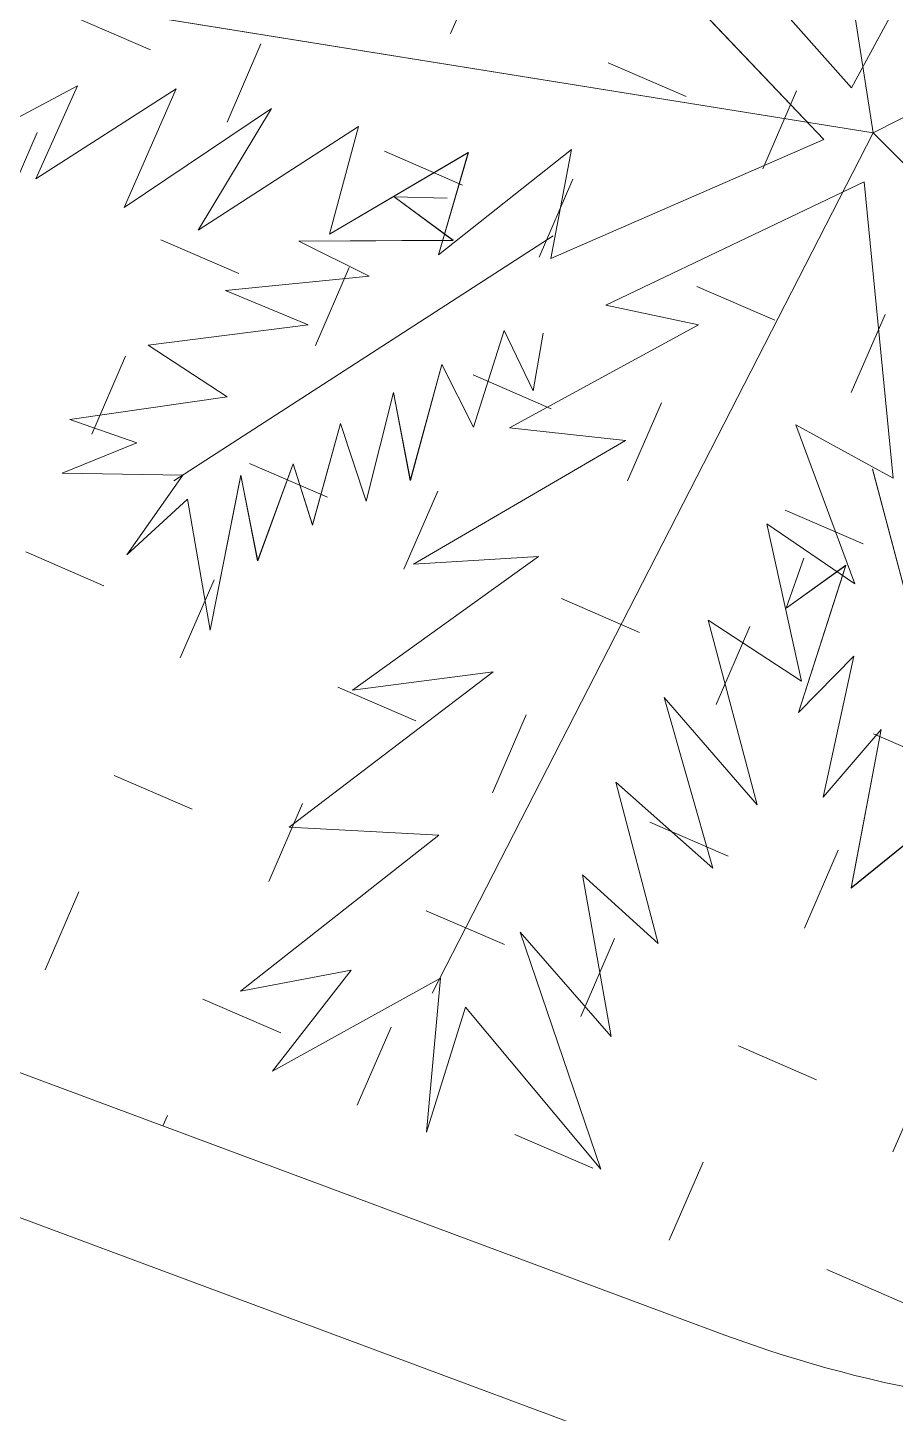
# Model space of a CAD drawing. Extents: x -2063571 to 559285, y 565862 to 1758715.
# Drawn here: x -2062798.0339 to -2062798.0017, y 566286.0313 to 566286.0826 of the extents above; entities that cross this region are included whole.
import ezdxf

# ---------------------------------------------------------------- set-up
doc = ezdxf.new("R2010")
doc.units = 0
doc.header["$MEASUREMENT"] = 0
for name, color, linetype, lineweight in [('CAY', 64, 'CONTINUOUS', 0), ('CHIA LO', 40, 'CONTINUOUS', 0), ('kichthuoc', 6, 'CONTINUOUS', 0), ('Lift', 1, 'CONTINUOUS', 0), ('Q-DUONG', 22, 'CONTINUOUS', 0)]:
    doc.layers.add(name, color=color, linetype=linetype, lineweight=lineweight)
pattern_1 = [(336.581345463, (-5630456.878, 1390305.53873), (0.328767986843, 0.130044649361), [0.125, -0.375]), (66.581345463, (-5630456.84548, 1390305.45654), (-0.130044649361, 0.328767986843), [0.125, -0.375])]

# ---------------------------------------------------------------- blocks, each defined once
blk = doc.blocks.new('cay CAU VUA')
at = {"layer": 'CAY'}
for p, q in [((-755.8692, 239.7561), (-755.3263, 242.8669)), ((-754.9706, 240.3877), (-754.0241, 241.519)), ((-755.8692, 239.7561), (-758.66, 241.2337)), ((-755.8692, 239.7561), (-752.7429, 240.2011)), ((-755.8692, 239.7561), (-758.1368, 237.5585)), ((-755.8692, 239.7561), (-754.4799, 236.9203)), ((-754.9908, 239.0967), (-753.6224, 238.5461))]:
    blk.add_line(p, q, dxfattribs=at)
for points in [[(-754.6037, 240.3725), (-754.4369, 240.4198), (-754.6633, 240.498), (-754.1821, 240.6497), (-754.4362, 240.6914), (-754.0017, 240.875), (-754.2923, 240.9021), (-753.8127, 241.1209), (-754.1093, 241.2048)], [(-754.0166, 237.3034), (-754.4953, 237.545), (-754.1682, 237.6083), (-754.6732, 237.8134), (-754.258, 237.8986), (-754.8003, 238.105), (-754.3369, 238.1386), (-754.9158, 238.3713), (-754.5741, 238.4966), (-755.0536, 238.7132), (-754.7248, 238.8264), (-755.2565, 238.9825), (-754.9264, 239.1331), (-755.758, 239.637), (-755.9404, 238.7196)], [(-756.1703, 238.667), (-755.9481, 239.6135), (-756.8769, 239.5035)], [(-754.8919, 238.743), (-754.7953, 238.599), (-754.7909, 238.8385), (-754.4979, 238.4277), (-754.5368, 238.6822), (-754.2279, 238.3258), (-754.292, 238.6105), (-753.9357, 238.222), (-753.9475, 238.53), (-753.5902, 238.1526), (-753.6541, 238.3759), (-753.4324, 238.2336), (-753.6546, 238.56), (-753.3365, 238.56), (-753.5994, 238.6166), (-753.293, 238.9245), (-753.7637, 238.7148), (-753.5669, 238.9207), (-753.8928, 238.8321), (-753.7664, 238.9996), (-754.0893, 238.8829), (-753.9307, 239.0978), (-754.2717, 238.9659), (-754.0688, 239.1769), (-754.438, 239.0419), (-754.3307, 239.2446), (-754.6466, 239.144), (-754.5403, 239.3356), (-754.7128, 239.2528)]]:
    blk.add_lwpolyline(points, dxfattribs=at)
blk.add_lwpolyline([(-755.7215, 239.825), (-754.9054, 239.368), (-755.0277, 239.6518), (-754.3969, 239.3423), (-754.581, 239.6751), (-753.8522, 239.343), (-754.1077, 239.662), (-753.4002, 239.4175), (-753.7143, 239.7579), (-752.9161, 239.5068), (-753.1769, 239.9207), (-752.3862, 239.6857), (-752.6513, 239.9419), (-752.2335, 239.9225), (-752.7982, 240.1947), (-752.361, 240.4473), (-752.7672, 240.3162), (-752.5908, 240.9827), (-753.0711, 240.3207), (-752.9641, 240.76), (-753.3417, 240.3794), (-753.3009, 240.7101), (-753.652, 240.2932), (-753.6047, 240.7144), (-753.9687, 240.2624), (-753.8574, 240.7135), (-754.2576, 240.2348), (-754.2711, 240.5985), (-754.6253, 240.2094), (-754.6314, 240.5571), (-754.9442, 240.0998), (-754.9854, 240.4602)], close=True, dxfattribs=at)
blk = doc.blocks.new('MB')
at = {"layer": 'Lift'}
h = blk.add_hatch(dxfattribs=at)
h.set_pattern_fill('CROSS', color=8, angle=336.5813, style=0)
h.set_pattern_definition([(336.581345463, (-5630456.878, 1390305.53873), (0.328767986843, 0.130044649361), [0.125, -0.375]), (66.581345463, (-5630456.84548, 1390305.45654), (-0.130044649361, 0.328767986843), [0.125, -0.375])])
h.paths.add_polyline_path([(336.9824, 626.3148, 0.414214), (335.9239, 628.6298), (327.3961, 631.8058, 0.414214), (325.081, 630.7473), (323.8944, 627.561, 0.414214), (324.953, 625.2459), (333.4807, 622.0699, 0.414214), (335.7958, 623.1285)])
h.paths.add_polyline_path([(328.9633, 627.4239), (330.9821, 626.672), (331.1139, 627.0258), (329.0951, 627.7777)], flags=24)
h = blk.add_hatch(dxfattribs=at)
h.set_pattern_fill('CROSS', color=8, angle=336.5813, style=0)
h.set_pattern_definition(pattern_1)
h.paths.add_polyline_path([(336.9824, 626.3148, 0.414214), (335.9239, 628.6298), (327.3961, 631.8058, 0.414214), (325.081, 630.7473), (323.8944, 627.561, 0.414214), (324.953, 625.2459), (333.4807, 622.0699, 0.414214), (335.7958, 623.1285)])
h.paths.add_polyline_path([(328.9633, 627.4239), (330.9821, 626.672), (331.1139, 627.0258), (329.0951, 627.7777)], flags=24)
h = blk.add_hatch(dxfattribs=at)
h.set_pattern_fill('CROSS', color=8, angle=336.5813, style=0)
h.set_pattern_definition(pattern_1)
h.paths.add_polyline_path([(336.9824, 626.3148, 0.414214), (335.9239, 628.6298), (327.3961, 631.8058, 0.414214), (325.081, 630.7473), (323.8944, 627.561, 0.414214), (324.953, 625.2459), (333.4807, 622.0699, 0.414214), (335.7958, 623.1285)])
h.paths.add_polyline_path([(328.9633, 627.4239), (330.9821, 626.672), (331.1139, 627.0258), (329.0951, 627.7777)], flags=24)
h = blk.add_hatch(dxfattribs=at)
h.set_pattern_fill('CROSS', color=8, angle=336.5813, style=0)
h.set_pattern_definition(pattern_1)
h.paths.add_polyline_path([(336.9824, 626.3148, 0.414214), (335.9239, 628.6298), (327.3961, 631.8058, 0.414214), (325.081, 630.7473), (323.8944, 627.561, 0.414214), (324.953, 625.2459), (333.4807, 622.0699, 0.414214), (335.7958, 623.1285)])
h.paths.add_polyline_path([(328.9633, 627.4239), (330.9821, 626.672), (331.1139, 627.0258), (329.0951, 627.7777)], flags=24)
h = blk.add_hatch(dxfattribs=at)
h.set_pattern_fill('CROSS', color=8, angle=336.5813, style=0)
h.set_pattern_definition(pattern_1)
h.paths.add_polyline_path([(336.9824, 626.3148, 0.414214), (335.9239, 628.6298), (327.3961, 631.8058, 0.414214), (325.081, 630.7473), (323.8944, 627.561, 0.414214), (324.953, 625.2459), (333.4807, 622.0699, 0.414214), (335.7958, 623.1285)])
h.paths.add_polyline_path([(328.9633, 627.4239), (330.9821, 626.672), (331.1139, 627.0258), (329.0951, 627.7777)], flags=24)
h = blk.add_hatch(dxfattribs=at)
h.set_pattern_fill('CROSS', color=8, angle=336.5813, style=0)
h.set_pattern_definition(pattern_1)
h.paths.add_polyline_path([(336.9824, 626.3148, 0.414214), (335.9239, 628.6298), (327.3961, 631.8058, 0.414214), (325.081, 630.7473), (323.8944, 627.561, 0.414214), (324.953, 625.2459), (333.4807, 622.0699, 0.414214), (335.7958, 623.1285)])
h.paths.add_polyline_path([(328.9633, 627.4239), (330.9821, 626.672), (331.1139, 627.0258), (329.0951, 627.7777)], flags=24)
h = blk.add_hatch(dxfattribs=at)
h.set_pattern_fill('CROSS', color=8, angle=336.5813, style=0)
h.set_pattern_definition(pattern_1)
h.paths.add_polyline_path([(336.9824, 626.3148, 0.414214), (335.9239, 628.6298), (327.3961, 631.8058, 0.414214), (325.081, 630.7473), (323.8944, 627.561, 0.414214), (324.953, 625.2459), (333.4807, 622.0699, 0.414214), (335.7958, 623.1285)])
h.paths.add_polyline_path([(328.9633, 627.4239), (330.9821, 626.672), (331.1139, 627.0258), (329.0951, 627.7777)], flags=24)
at = {"layer": 'CAY', "color": 8}
for p, q in [((333.6987, 623.8373, 0), (333.4797, 625.2413, 0)), ((333.6987, 623.8373, 0), (333.4797, 625.2413, 0)), ((333.6987, 623.8373, 0), (333.4797, 625.2413, 0)), ((333.6987, 623.8373, 0), (333.4797, 625.2413, 0)), ((333.6987, 623.8373, 0), (333.4797, 625.2413, 0)), ((333.6987, 623.8373, 0), (334.9663, 624.4795, 0)), ((333.6987, 623.8373, 0), (334.9663, 624.4795, 0)), ((333.6987, 623.8373, 0), (334.9663, 624.4795, 0)), ((333.6987, 623.8373, 0), (334.9663, 624.4795, 0)), ((333.6987, 623.8373, 0), (334.9663, 624.4795, 0)), ((333.6668, 623.9033, 0), (333.8675, 624.2733, 0)), ((333.6668, 623.9033, 0), (333.8675, 624.2733, 0)), ((333.6668, 623.9033, 0), (333.8675, 624.2733, 0)), ((333.6668, 623.9033, 0), (333.8675, 624.2733, 0)), ((333.6668, 623.9033, 0), (333.8675, 624.2733, 0)), ((333.3766, 624.2307, 0), (333.6668, 623.9033, 0)), ((333.3766, 624.2307, 0), (333.6668, 623.9033, 0)), ((333.3766, 624.2307, 0), (333.6668, 623.9033, 0)), ((333.3766, 624.2307, 0), (333.6668, 623.9033, 0)), ((333.3766, 624.2307, 0), (333.6668, 623.9033, 0)), ((333.6261, 623.8273, 0), (333.3362, 624.1325, 0)), ((333.6261, 623.8273, 0), (333.3362, 624.1325, 0)), ((333.6261, 623.8273, 0), (333.3362, 624.1325, 0)), ((333.6261, 623.8273, 0), (333.3362, 624.1325, 0)), ((333.6261, 623.8273, 0), (333.3362, 624.1325, 0)), ((333.6987, 623.8373, 0), (332.2957, 624.0628, 0)), ((333.6987, 623.8373, 0), (332.2957, 624.0628, 0)), ((333.6987, 623.8373, 0), (332.2957, 624.0628, 0)), ((333.6987, 623.8373, 0), (332.2957, 624.0628, 0)), ((333.6987, 623.8373, 0), (332.2957, 624.0628, 0)), ((332.3163, 623.7931, 0), (332.5293, 623.9063, 0)), ((332.3163, 623.7931, 0), (332.5293, 623.9063, 0)), ((332.3163, 623.7931, 0), (332.5293, 623.9063, 0)), ((332.3163, 623.7931, 0), (332.5293, 623.9063, 0)), ((332.3163, 623.7931, 0), (332.5293, 623.9063, 0)), ((332.5293, 623.9063, 0), (332.4677, 623.7696, 0)), ((332.5293, 623.9063, 0), (332.4677, 623.7696, 0)), ((332.5293, 623.9063, 0), (332.4677, 623.7696, 0)), ((332.5293, 623.9063, 0), (332.4677, 623.7696, 0)), ((332.5293, 623.9063, 0), (332.4677, 623.7696, 0)), ((332.4677, 623.7696, 0), (332.6742, 623.902, 0)), ((332.4677, 623.7696, 0), (332.6742, 623.902, 0)), ((332.4677, 623.7696, 0), (332.6742, 623.902, 0)), ((332.4677, 623.7696, 0), (332.6742, 623.902, 0)), ((332.4677, 623.7696, 0), (332.6742, 623.902, 0)), ((332.6742, 623.902, 0), (332.5977, 623.7273, 0)), ((332.6742, 623.902, 0), (332.5977, 623.7273, 0)), ((332.6742, 623.902, 0), (332.5977, 623.7273, 0)), ((332.6742, 623.902, 0), (332.5977, 623.7273, 0)), ((332.6742, 623.902, 0), (332.5977, 623.7273, 0)), ((332.5977, 623.7273, 0), (332.8144, 623.873, 0)), ((332.5977, 623.7273, 0), (332.8144, 623.873, 0)), ((332.5977, 623.7273, 0), (332.8144, 623.873, 0)), ((332.5977, 623.7273, 0), (332.8144, 623.873, 0)), ((332.5977, 623.7273, 0), (332.8144, 623.873, 0)), ((332.8144, 623.873, 0), (332.7064, 623.694, 0)), ((332.8144, 623.873, 0), (332.7064, 623.694, 0)), ((332.8144, 623.873, 0), (332.7064, 623.694, 0)), ((332.8144, 623.873, 0), (332.7064, 623.694, 0)), ((332.8144, 623.873, 0), (332.7064, 623.694, 0)), ((332.7064, 623.694, 0), (332.9422, 623.8464, 0)), ((332.7064, 623.694, 0), (332.9422, 623.8464, 0)), ((332.7064, 623.694, 0), (332.9422, 623.8464, 0)), ((332.7064, 623.694, 0), (332.9422, 623.8464, 0)), ((332.7064, 623.694, 0), (332.9422, 623.8464, 0)), ((332.9422, 623.8464, 0), (332.8995, 623.6882, 0)), ((332.9422, 623.8464, 0), (332.8995, 623.6882, 0)), ((332.9422, 623.8464, 0), (332.8995, 623.6882, 0)), ((332.9422, 623.8464, 0), (332.8995, 623.6882, 0)), ((332.9422, 623.8464, 0), (332.8995, 623.6882, 0)), ((333.6987, 623.8373, 0), (333.0506, 622.5726, 0)), ((333.6987, 623.8373, 0), (333.0506, 622.5726, 0)), ((333.6987, 623.8373, 0), (333.0506, 622.5726, 0)), ((333.6987, 623.8373, 0), (333.0506, 622.5726, 0)), ((333.6987, 623.8373, 0), (333.0506, 622.5726, 0)), ((333.225, 623.6525, 0), (333.6261, 623.8273, 0)), ((333.225, 623.6525, 0), (333.6261, 623.8273, 0)), ((333.225, 623.6525, 0), (333.6261, 623.8273, 0)), ((333.225, 623.6525, 0), (333.6261, 623.8273, 0)), ((333.225, 623.6525, 0), (333.6261, 623.8273, 0)), ((333.6987, 623.8373, 0), (334.7012, 622.8301, 0)), ((333.6987, 623.8373, 0), (334.7012, 622.8301, 0)), ((333.6987, 623.8373, 0), (334.7012, 622.8301, 0)), ((333.6987, 623.8373, 0), (334.7012, 622.8301, 0)), ((333.6987, 623.8373, 0), (334.7012, 622.8301, 0)), ((332.8995, 623.6882, 0), (333.1037, 623.8083, 0)), ((332.8995, 623.6882, 0), (333.1037, 623.8083, 0)), ((332.8995, 623.6882, 0), (333.1037, 623.8083, 0)), ((332.8995, 623.6882, 0), (333.1037, 623.8083, 0)), ((332.8995, 623.6882, 0), (333.1037, 623.8083, 0)), ((333.0599, 623.658, 0), (333.2553, 623.8129, 0)), ((333.0599, 623.658, 0), (333.2553, 623.8129, 0)), ((333.0599, 623.658, 0), (333.2553, 623.8129, 0)), ((333.0599, 623.658, 0), (333.2553, 623.8129, 0)), ((333.0599, 623.658, 0), (333.2553, 623.8129, 0)), ((333.1037, 623.8083, 0), (333.0599, 623.658, 0)), ((333.1037, 623.8083, 0), (333.0599, 623.658, 0)), ((333.1037, 623.8083, 0), (333.0599, 623.658, 0)), ((333.1037, 623.8083, 0), (333.0599, 623.658, 0)), ((333.1037, 623.8083, 0), (333.0599, 623.658, 0)), ((333.2553, 623.8129, 0), (333.225, 623.6525, 0)), ((333.2553, 623.8129, 0), (333.225, 623.6525, 0)), ((333.2553, 623.8129, 0), (333.225, 623.6525, 0)), ((333.2553, 623.8129, 0), (333.225, 623.6525, 0)), ((333.2553, 623.8129, 0), (333.225, 623.6525, 0)), ((333.6857, 623.7651, 0), (333.3059, 623.5838, 0)), ((333.6857, 623.7651, 0), (333.3059, 623.5838, 0)), ((333.6857, 623.7651, 0), (333.3059, 623.5838, 0)), ((333.6857, 623.7651, 0), (333.3059, 623.5838, 0)), ((333.6857, 623.7651, 0), (333.3059, 623.5838, 0)), ((333.7281, 623.3296, 0), (333.6857, 623.7651, 0)), ((333.7281, 623.3296, 0), (333.6857, 623.7651, 0)), ((333.7281, 623.3296, 0), (333.6857, 623.7651, 0)), ((333.7281, 623.3296, 0), (333.6857, 623.7651, 0)), ((333.7281, 623.3296, 0), (333.6857, 623.7651, 0)), ((333.0726, 623.7411, 0), (332.9946, 623.743, 0)), ((332.9946, 623.743, 0), (333.0815, 623.6791, 0)), ((333.0726, 623.7411, 0), (332.9946, 623.743, 0)), ((332.9946, 623.743, 0), (333.0815, 623.6791, 0)), ((333.0726, 623.7411, 0), (332.9946, 623.743, 0)), ((332.9946, 623.743, 0), (333.0815, 623.6791, 0)), ((333.0726, 623.7411, 0), (332.9946, 623.743, 0)), ((332.9946, 623.743, 0), (333.0815, 623.6791, 0)), ((333.0726, 623.7411, 0), (332.9946, 623.743, 0)), ((332.9946, 623.743, 0), (333.0815, 623.6791, 0)), ((333.2283, 623.6856, 0), (332.6707, 623.3256, 0)), ((333.2283, 623.6856, 0), (332.6707, 623.3256, 0)), ((333.2283, 623.6856, 0), (332.6707, 623.3256, 0)), ((333.2283, 623.6856, 0), (332.6707, 623.3256, 0)), ((333.2283, 623.6856, 0), (332.6707, 623.3256, 0)), ((333.0815, 623.6791, 0), (332.8545, 623.6781, 0)), ((333.0815, 623.6791, 0), (332.8545, 623.6781, 0)), ((333.0815, 623.6791, 0), (332.8545, 623.6781, 0)), ((333.0815, 623.6791, 0), (332.8545, 623.6781, 0)), ((333.0815, 623.6791, 0), (332.8545, 623.6781, 0)), ((332.8545, 623.6781, 0), (332.9581, 623.6263, 0)), ((332.8545, 623.6781, 0), (332.9581, 623.6263, 0)), ((332.8545, 623.6781, 0), (332.9581, 623.6263, 0)), ((332.8545, 623.6781, 0), (332.9581, 623.6263, 0)), ((332.8545, 623.6781, 0), (332.9581, 623.6263, 0)), ((332.9581, 623.6263, 0), (332.7469, 623.6053, 0)), ((332.9581, 623.6263, 0), (332.7469, 623.6053, 0)), ((332.9581, 623.6263, 0), (332.7469, 623.6053, 0)), ((332.9581, 623.6263, 0), (332.7469, 623.6053, 0)), ((332.9581, 623.6263, 0), (332.7469, 623.6053, 0)), ((332.7469, 623.6053, 0), (332.8682, 623.555, 0)), ((332.7469, 623.6053, 0), (332.8682, 623.555, 0)), ((332.7469, 623.6053, 0), (332.8682, 623.555, 0)), ((332.7469, 623.6053, 0), (332.8682, 623.555, 0)), ((332.7469, 623.6053, 0), (332.8682, 623.555, 0)), ((333.3059, 623.5838, 0), (333.4419, 623.555, 0)), ((333.3059, 623.5838, 0), (333.4419, 623.555, 0)), ((333.3059, 623.5838, 0), (333.4419, 623.555, 0)), ((333.3059, 623.5838, 0), (333.4419, 623.555, 0)), ((333.3059, 623.5838, 0), (333.4419, 623.555, 0)), ((332.8682, 623.555, 0), (332.6329, 623.5249, 0)), ((332.8682, 623.555, 0), (332.6329, 623.5249, 0)), ((332.8682, 623.555, 0), (332.6329, 623.5249, 0)), ((332.8682, 623.555, 0), (332.6329, 623.5249, 0)), ((332.8682, 623.555, 0), (332.6329, 623.5249, 0)), ((333.4419, 623.555, 0), (333.1644, 623.4036, 0)), ((333.4419, 623.555, 0), (333.1644, 623.4036, 0)), ((333.4419, 623.555, 0), (333.1644, 623.4036, 0)), ((333.4419, 623.555, 0), (333.1644, 623.4036, 0)), ((333.4419, 623.555, 0), (333.1644, 623.4036, 0)), ((333.1113, 623.4046, 0), (333.1563, 623.5468, 0)), ((333.1113, 623.4046, 0), (333.1563, 623.5468, 0)), ((333.1113, 623.4046, 0), (333.1563, 623.5468, 0)), ((333.1113, 623.4046, 0), (333.1563, 623.5468, 0)), ((333.1113, 623.4046, 0), (333.1563, 623.5468, 0)), ((333.1563, 623.5468, 0), (333.1992, 623.458, 0)), ((333.1563, 623.5468, 0), (333.1992, 623.458, 0)), ((333.1563, 623.5468, 0), (333.1992, 623.458, 0)), ((333.1563, 623.5468, 0), (333.1992, 623.458, 0)), ((333.1563, 623.5468, 0), (333.1992, 623.458, 0)), ((333.1992, 623.458, 0), (333.2135, 623.5429, 0)), ((333.1992, 623.458, 0), (333.2135, 623.5429, 0)), ((333.1992, 623.458, 0), (333.2135, 623.5429, 0)), ((333.1992, 623.458, 0), (333.2135, 623.5429, 0)), ((333.1992, 623.458, 0), (333.2135, 623.5429, 0)), ((332.6329, 623.5249, 0), (332.7492, 623.4493, 0)), ((332.6329, 623.5249, 0), (332.7492, 623.4493, 0)), ((332.6329, 623.5249, 0), (332.7492, 623.4493, 0)), ((332.6329, 623.5249, 0), (332.7492, 623.4493, 0)), ((332.6329, 623.5249, 0), (332.7492, 623.4493, 0)), ((333.0184, 623.3259, 0), (333.0647, 623.4966, 0)), ((333.0184, 623.3259, 0), (333.0647, 623.4966, 0)), ((333.0184, 623.3259, 0), (333.0647, 623.4966, 0)), ((333.0184, 623.3259, 0), (333.0647, 623.4966, 0)), ((333.0184, 623.3259, 0), (333.0647, 623.4966, 0)), ((333.0647, 623.4966, 0), (333.1113, 623.4046, 0)), ((333.0647, 623.4966, 0), (333.1113, 623.4046, 0)), ((333.0647, 623.4966, 0), (333.1113, 623.4046, 0)), ((333.0647, 623.4966, 0), (333.1113, 623.4046, 0)), ((333.0647, 623.4966, 0), (333.1113, 623.4046, 0)), ((332.9535, 623.2957, 0), (332.9936, 623.4553, 0)), ((332.9535, 623.2957, 0), (332.9936, 623.4553, 0)), ((332.9535, 623.2957, 0), (332.9936, 623.4553, 0)), ((332.9535, 623.2957, 0), (332.9936, 623.4553, 0)), ((332.9535, 623.2957, 0), (332.9936, 623.4553, 0)), ((332.9936, 623.4553, 0), (333.0184, 623.3259, 0)), ((332.9936, 623.4553, 0), (333.0184, 623.3259, 0)), ((332.9936, 623.4553, 0), (333.0184, 623.3259, 0)), ((332.9936, 623.4553, 0), (333.0184, 623.3259, 0)), ((332.9936, 623.4553, 0), (333.0184, 623.3259, 0)), ((332.7492, 623.4493, 0), (332.5177, 623.4159, 0)), ((332.7492, 623.4493, 0), (332.5177, 623.4159, 0)), ((332.7492, 623.4493, 0), (332.5177, 623.4159, 0)), ((332.7492, 623.4493, 0), (332.5177, 623.4159, 0)), ((332.7492, 623.4493, 0), (332.5177, 623.4159, 0)), ((332.5177, 623.4159, 0), (332.6164, 623.3814, 0)), ((332.5177, 623.4159, 0), (332.6164, 623.3814, 0)), ((332.5177, 623.4159, 0), (332.6164, 623.3814, 0)), ((332.5177, 623.4159, 0), (332.6164, 623.3814, 0)), ((332.5177, 623.4159, 0), (332.6164, 623.3814, 0)), ((332.8748, 623.2607, 0), (332.9157, 623.4097, 0)), ((332.8748, 623.2607, 0), (332.9157, 623.4097, 0)), ((332.8748, 623.2607, 0), (332.9157, 623.4097, 0)), ((332.8748, 623.2607, 0), (332.9157, 623.4097, 0)), ((332.8748, 623.2607, 0), (332.9157, 623.4097, 0)), ((332.9157, 623.4097, 0), (332.9535, 623.2957, 0)), ((332.9157, 623.4097, 0), (332.9535, 623.2957, 0)), ((332.9157, 623.4097, 0), (332.9535, 623.2957, 0)), ((332.9157, 623.4097, 0), (332.9535, 623.2957, 0)), ((332.9157, 623.4097, 0), (332.9535, 623.2957, 0)), ((333.1644, 623.4036, 0), (333.3345, 623.3848, 0)), ((333.1644, 623.4036, 0), (333.3345, 623.3848, 0)), ((333.1644, 623.4036, 0), (333.3345, 623.3848, 0)), ((333.1644, 623.4036, 0), (333.3345, 623.3848, 0)), ((333.1644, 623.4036, 0), (333.3345, 623.3848, 0)), ((333.6718, 623.1744, 0), (333.5849, 623.4081, 0)), ((333.5849, 623.4081, 0), (333.7281, 623.3296, 0)), ((333.6718, 623.1744, 0), (333.5849, 623.4081, 0)), ((333.5849, 623.4081, 0), (333.7281, 623.3296, 0)), ((333.6718, 623.1744, 0), (333.5849, 623.4081, 0)), ((333.5849, 623.4081, 0), (333.7281, 623.3296, 0)), ((333.6718, 623.1744, 0), (333.5849, 623.4081, 0)), ((333.5849, 623.4081, 0), (333.7281, 623.3296, 0)), ((333.6718, 623.1744, 0), (333.5849, 623.4081, 0)), ((333.5849, 623.4081, 0), (333.7281, 623.3296, 0)), ((332.6164, 623.3814, 0), (332.5065, 623.3369, 0)), ((332.6164, 623.3814, 0), (332.5065, 623.3369, 0)), ((332.6164, 623.3814, 0), (332.5065, 623.3369, 0)), ((332.6164, 623.3814, 0), (332.5065, 623.3369, 0)), ((332.6164, 623.3814, 0), (332.5065, 623.3369, 0)), ((333.3345, 623.3848, 0), (333.0233, 623.2031, 0)), ((333.3345, 623.3848, 0), (333.0233, 623.2031, 0)), ((333.3345, 623.3848, 0), (333.0233, 623.2031, 0)), ((333.3345, 623.3848, 0), (333.0233, 623.2031, 0)), ((333.3345, 623.3848, 0), (333.0233, 623.2031, 0)), ((332.794, 623.2079, 0), (332.846, 623.3507, 0)), ((332.794, 623.2079, 0), (332.846, 623.3507, 0)), ((332.794, 623.2079, 0), (332.846, 623.3507, 0)), ((332.794, 623.2079, 0), (332.846, 623.3507, 0)), ((332.794, 623.2079, 0), (332.846, 623.3507, 0)), ((332.846, 623.3507, 0), (332.8748, 623.2607, 0)), ((332.846, 623.3507, 0), (332.8748, 623.2607, 0)), ((332.846, 623.3507, 0), (332.8748, 623.2607, 0)), ((332.846, 623.3507, 0), (332.8748, 623.2607, 0)), ((332.846, 623.3507, 0), (332.8748, 623.2607, 0)), ((332.5065, 623.3369, 0), (332.6842, 623.3338, 0)), ((332.5065, 623.3369, 0), (332.6842, 623.3338, 0)), ((332.5065, 623.3369, 0), (332.6842, 623.3338, 0)), ((332.5065, 623.3369, 0), (332.6842, 623.3338, 0)), ((332.5065, 623.3369, 0), (332.6842, 623.3338, 0)), ((332.6842, 623.3338, 0), (332.6016, 623.2169, 0)), ((332.6842, 623.3338, 0), (332.6016, 623.2169, 0)), ((332.6842, 623.3338, 0), (332.6016, 623.2169, 0)), ((332.6842, 623.3338, 0), (332.6016, 623.2169, 0)), ((332.6842, 623.3338, 0), (332.6016, 623.2169, 0)), ((332.7243, 623.1063, 0), (332.7694, 623.3337, 0)), ((332.7243, 623.1063, 0), (332.7694, 623.3337, 0)), ((332.7243, 623.1063, 0), (332.7694, 623.3337, 0)), ((332.7243, 623.1063, 0), (332.7694, 623.3337, 0)), ((332.7243, 623.1063, 0), (332.7694, 623.3337, 0)), ((332.7694, 623.3337, 0), (332.794, 623.2079, 0)), ((332.7694, 623.3337, 0), (332.794, 623.2079, 0)), ((332.7694, 623.3337, 0), (332.794, 623.2079, 0)), ((332.7694, 623.3337, 0), (332.794, 623.2079, 0)), ((332.7694, 623.3337, 0), (332.794, 623.2079, 0)), ((333.6976, 623.343, 0), (333.8677, 622.7014, 0)), ((333.6976, 623.343, 0), (333.8677, 622.7014, 0)), ((333.6976, 623.343, 0), (333.8677, 622.7014, 0)), ((333.6976, 623.343, 0), (333.8677, 622.7014, 0)), ((333.6976, 623.343, 0), (333.8677, 622.7014, 0)), ((332.6016, 623.2169, 0), (332.6906, 623.2988, 0)), ((332.6016, 623.2169, 0), (332.6906, 623.2988, 0)), ((332.6016, 623.2169, 0), (332.6906, 623.2988, 0)), ((332.6016, 623.2169, 0), (332.6906, 623.2988, 0)), ((332.6016, 623.2169, 0), (332.6906, 623.2988, 0)), ((332.6906, 623.2988, 0), (332.7243, 623.1063, 0)), ((332.6906, 623.2988, 0), (332.7243, 623.1063, 0)), ((332.6906, 623.2988, 0), (332.7243, 623.1063, 0)), ((332.6906, 623.2988, 0), (332.7243, 623.1063, 0)), ((332.6906, 623.2988, 0), (332.7243, 623.1063, 0)), ((333.5935, 623.0312, 0), (333.5424, 623.2624, 0)), ((333.5424, 623.2624, 0), (333.6718, 623.1744, 0)), ((333.5935, 623.0312, 0), (333.5424, 623.2624, 0)), ((333.5424, 623.2624, 0), (333.6718, 623.1744, 0)), ((333.5935, 623.0312, 0), (333.5424, 623.2624, 0)), ((333.5424, 623.2624, 0), (333.6718, 623.1744, 0)), ((333.5935, 623.0312, 0), (333.5424, 623.2624, 0)), ((333.5424, 623.2624, 0), (333.6718, 623.1744, 0)), ((333.5935, 623.0312, 0), (333.5424, 623.2624, 0)), ((333.5424, 623.2624, 0), (333.6718, 623.1744, 0)), ((333.2069, 623.2143, 0), (332.9333, 623.0177, 0)), ((333.2069, 623.2143, 0), (332.9333, 623.0177, 0)), ((333.2069, 623.2143, 0), (332.9333, 623.0177, 0)), ((333.2069, 623.2143, 0), (332.9333, 623.0177, 0)), ((333.2069, 623.2143, 0), (332.9333, 623.0177, 0)), ((333.0233, 623.2031, 0), (333.2069, 623.2143, 0)), ((333.0233, 623.2031, 0), (333.2069, 623.2143, 0)), ((333.0233, 623.2031, 0), (333.2069, 623.2143, 0)), ((333.0233, 623.2031, 0), (333.2069, 623.2143, 0)), ((333.0233, 623.2031, 0), (333.2069, 623.2143, 0)), ((333.5967, 623.2121, 0), (333.5708, 623.1385, 0)), ((333.5967, 623.2121, 0), (333.5708, 623.1385, 0)), ((333.5967, 623.2121, 0), (333.5708, 623.1385, 0)), ((333.5967, 623.2121, 0), (333.5708, 623.1385, 0)), ((333.5967, 623.2121, 0), (333.5708, 623.1385, 0)), ((333.5708, 623.1385, 0), (333.6584, 623.2014, 0)), ((333.5708, 623.1385, 0), (333.6584, 623.2014, 0)), ((333.5708, 623.1385, 0), (333.6584, 623.2014, 0)), ((333.5708, 623.1385, 0), (333.6584, 623.2014, 0)), ((333.5708, 623.1385, 0), (333.6584, 623.2014, 0)), ((333.6584, 623.2014, 0), (333.5892, 622.9852, 0)), ((333.6584, 623.2014, 0), (333.5892, 622.9852, 0)), ((333.6584, 623.2014, 0), (333.5892, 622.9852, 0)), ((333.6584, 623.2014, 0), (333.5892, 622.9852, 0)), ((333.6584, 623.2014, 0), (333.5892, 622.9852, 0)), ((333.5283, 622.8493, 0), (333.4563, 623.1206, 0)), ((333.4563, 623.1206, 0), (333.5935, 623.0312, 0)), ((333.5283, 622.8493, 0), (333.4563, 623.1206, 0)), ((333.4563, 623.1206, 0), (333.5935, 623.0312, 0)), ((333.5283, 622.8493, 0), (333.4563, 623.1206, 0)), ((333.4563, 623.1206, 0), (333.5935, 623.0312, 0)), ((333.5283, 622.8493, 0), (333.4563, 623.1206, 0)), ((333.4563, 623.1206, 0), (333.5935, 623.0312, 0)), ((333.5283, 622.8493, 0), (333.4563, 623.1206, 0)), ((333.4563, 623.1206, 0), (333.5935, 623.0312, 0)), ((333.5892, 622.9852, 0), (333.6705, 623.0677, 0)), ((333.5892, 622.9852, 0), (333.6705, 623.0677, 0)), ((333.5892, 622.9852, 0), (333.6705, 623.0677, 0)), ((333.5892, 622.9852, 0), (333.6705, 623.0677, 0)), ((333.5892, 622.9852, 0), (333.6705, 623.0677, 0)), ((333.6705, 623.0677, 0), (333.6252, 622.8604, 0)), ((333.6705, 623.0677, 0), (333.6252, 622.8604, 0)), ((333.6705, 623.0677, 0), (333.6252, 622.8604, 0)), ((333.6705, 623.0677, 0), (333.6252, 622.8604, 0)), ((333.6705, 623.0677, 0), (333.6252, 622.8604, 0)), ((333.14, 623.0448, 0), (332.8405, 622.8165, 0)), ((333.14, 623.0448, 0), (332.8405, 622.8165, 0)), ((333.14, 623.0448, 0), (332.8405, 622.8165, 0)), ((333.14, 623.0448, 0), (332.8405, 622.8165, 0)), ((333.14, 623.0448, 0), (332.8405, 622.8165, 0)), ((332.9333, 623.0177, 0), (333.14, 623.0448, 0)), ((332.9333, 623.0177, 0), (333.14, 623.0448, 0)), ((332.9333, 623.0177, 0), (333.14, 623.0448, 0)), ((332.9333, 623.0177, 0), (333.14, 623.0448, 0)), ((332.9333, 623.0177, 0), (333.14, 623.0448, 0)), ((333.4631, 622.7562, 0), (333.3914, 623.0073, 0)), ((333.3914, 623.0073, 0), (333.5283, 622.8493, 0)), ((333.4631, 622.7562, 0), (333.3914, 623.0073, 0)), ((333.3914, 623.0073, 0), (333.5283, 622.8493, 0)), ((333.4631, 622.7562, 0), (333.3914, 623.0073, 0)), ((333.3914, 623.0073, 0), (333.5283, 622.8493, 0)), ((333.4631, 622.7562, 0), (333.3914, 623.0073, 0)), ((333.3914, 623.0073, 0), (333.5283, 622.8493, 0)), ((333.4631, 622.7562, 0), (333.3914, 623.0073, 0)), ((333.3914, 623.0073, 0), (333.5283, 622.8493, 0)), ((333.6252, 622.8604, 0), (333.7106, 622.9602, 0)), ((333.6252, 622.8604, 0), (333.7106, 622.9602, 0)), ((333.6252, 622.8604, 0), (333.7106, 622.9602, 0)), ((333.6252, 622.8604, 0), (333.7106, 622.9602, 0)), ((333.6252, 622.8604, 0), (333.7106, 622.9602, 0)), ((333.7106, 622.9602, 0), (333.6665, 622.7271, 0)), ((333.7106, 622.9602, 0), (333.6665, 622.7271, 0)), ((333.7106, 622.9602, 0), (333.6665, 622.7271, 0)), ((333.7106, 622.9602, 0), (333.6665, 622.7271, 0)), ((333.7106, 622.9602, 0), (333.6665, 622.7271, 0)), ((333.3826, 622.6456, 0), (333.3206, 622.8829, 0)), ((333.3206, 622.8829, 0), (333.4631, 622.7562, 0)), ((333.3826, 622.6456, 0), (333.3206, 622.8829, 0)), ((333.3206, 622.8829, 0), (333.4631, 622.7562, 0)), ((333.3826, 622.6456, 0), (333.3206, 622.8829, 0)), ((333.3206, 622.8829, 0), (333.4631, 622.7562, 0)), ((333.3826, 622.6456, 0), (333.3206, 622.8829, 0)), ((333.3206, 622.8829, 0), (333.4631, 622.7562, 0)), ((333.3826, 622.6456, 0), (333.3206, 622.8829, 0)), ((333.3206, 622.8829, 0), (333.4631, 622.7562, 0)), ((333.0603, 622.805, 0), (332.7686, 622.5753, 0)), ((333.0603, 622.805, 0), (332.7686, 622.5753, 0)), ((333.0603, 622.805, 0), (332.7686, 622.5753, 0)), ((333.0603, 622.805, 0), (332.7686, 622.5753, 0)), ((333.0603, 622.805, 0), (332.7686, 622.5753, 0)), ((332.8405, 622.8165, 0), (333.0603, 622.805, 0)), ((332.8405, 622.8165, 0), (333.0603, 622.805, 0)), ((332.8405, 622.8165, 0), (333.0603, 622.805, 0)), ((332.8405, 622.8165, 0), (333.0603, 622.805, 0)), ((332.8405, 622.8165, 0), (333.0603, 622.805, 0)), ((333.6665, 622.7271, 0), (333.7743, 622.8143, 0)), ((333.6665, 622.7271, 0), (333.7743, 622.8143, 0)), ((333.6665, 622.7271, 0), (333.7743, 622.8143, 0)), ((333.6665, 622.7271, 0), (333.7743, 622.8143, 0)), ((333.6665, 622.7271, 0), (333.7743, 622.8143, 0)), ((333.3135, 622.5088, 0), (333.2717, 622.7465, 0)), ((333.2717, 622.7465, 0), (333.3826, 622.6456, 0)), ((333.3135, 622.5088, 0), (333.2717, 622.7465, 0)), ((333.2717, 622.7465, 0), (333.3826, 622.6456, 0)), ((333.3135, 622.5088, 0), (333.2717, 622.7465, 0)), ((333.2717, 622.7465, 0), (333.3826, 622.6456, 0)), ((333.3135, 622.5088, 0), (333.2717, 622.7465, 0)), ((333.2717, 622.7465, 0), (333.3826, 622.6456, 0)), ((333.3135, 622.5088, 0), (333.2717, 622.7465, 0)), ((333.2717, 622.7465, 0), (333.3826, 622.6456, 0)), ((333.2985, 622.3138, 0), (333.1798, 622.6622, 0)), ((333.1798, 622.6622, 0), (333.3135, 622.5088, 0)), ((333.2985, 622.3138, 0), (333.1798, 622.6622, 0)), ((333.1798, 622.6622, 0), (333.3135, 622.5088, 0)), ((333.2985, 622.3138, 0), (333.1798, 622.6622, 0)), ((333.1798, 622.6622, 0), (333.3135, 622.5088, 0)), ((333.2985, 622.3138, 0), (333.1798, 622.6622, 0)), ((333.1798, 622.6622, 0), (333.3135, 622.5088, 0)), ((333.2985, 622.3138, 0), (333.1798, 622.6622, 0)), ((333.1798, 622.6622, 0), (333.3135, 622.5088, 0)), ((332.7686, 622.5753, 0), (332.9316, 622.6063, 0)), ((332.7686, 622.5753, 0), (332.9316, 622.6063, 0)), ((332.7686, 622.5753, 0), (332.9316, 622.6063, 0)), ((332.7686, 622.5753, 0), (332.9316, 622.6063, 0)), ((332.7686, 622.5753, 0), (332.9316, 622.6063, 0)), ((332.9316, 622.6063, 0), (332.816, 622.4578, 0)), ((332.9316, 622.6063, 0), (332.816, 622.4578, 0)), ((332.9316, 622.6063, 0), (332.816, 622.4578, 0)), ((332.9316, 622.6063, 0), (332.816, 622.4578, 0)), ((332.9316, 622.6063, 0), (332.816, 622.4578, 0)), ((332.816, 622.4578, 0), (333.0627, 622.5947, 0)), ((332.816, 622.4578, 0), (333.0627, 622.5947, 0)), ((332.816, 622.4578, 0), (333.0627, 622.5947, 0)), ((332.816, 622.4578, 0), (333.0627, 622.5947, 0)), ((332.816, 622.4578, 0), (333.0627, 622.5947, 0)), ((333.0627, 622.5947, 0), (333.042, 622.3684, 0)), ((333.0627, 622.5947, 0), (333.042, 622.3684, 0)), ((333.0627, 622.5947, 0), (333.042, 622.3684, 0)), ((333.0627, 622.5947, 0), (333.042, 622.3684, 0)), ((333.0627, 622.5947, 0), (333.042, 622.3684, 0)), ((333.042, 622.3684, 0), (333.0993, 622.5517, 0)), ((333.042, 622.3684, 0), (333.0993, 622.5517, 0)), ((333.042, 622.3684, 0), (333.0993, 622.5517, 0)), ((333.042, 622.3684, 0), (333.0993, 622.5517, 0)), ((333.042, 622.3684, 0), (333.0993, 622.5517, 0)), ((333.0993, 622.5517, 0), (333.2985, 622.3138, 0)), ((333.0993, 622.5517, 0), (333.2985, 622.3138, 0)), ((333.0993, 622.5517, 0), (333.2985, 622.3138, 0)), ((333.0993, 622.5517, 0), (333.2985, 622.3138, 0)), ((333.0993, 622.5517, 0), (333.2985, 622.3138, 0))]:
    blk.add_line(p, q, dxfattribs=at)
at = {"layer": 'CHIA LO', "color": 8, "flags": 128}
for points in [[(333.4109, 621.8825), (324.8832, 625.0585, -0.414214), (323.707, 627.6308), (324.8936, 630.8171, -0.414214), (327.4659, 631.9933), (335.9937, 628.8173)], [(333.4109, 621.8825), (324.8832, 625.0585, -0.414214), (323.707, 627.6308), (324.8936, 630.8171, -0.414214), (327.4659, 631.9933), (335.9937, 628.8173)], [(333.4109, 621.8825), (324.8832, 625.0585, -0.414214), (323.707, 627.6308), (324.8936, 630.8171, -0.414214), (327.4659, 631.9933), (335.9937, 628.8173)], [(333.4109, 621.8825), (324.8832, 625.0585, -0.414214), (323.707, 627.6308), (324.8936, 630.8171, -0.414214), (327.4659, 631.9933), (335.9937, 628.8173)], [(333.4109, 621.8825), (324.8832, 625.0585, -0.414214), (323.707, 627.6308), (324.8936, 630.8171, -0.414214), (327.4659, 631.9933), (335.9937, 628.8173)], [(333.4109, 621.8825), (324.8832, 625.0585, -0.414214), (323.707, 627.6308), (324.8936, 630.8171, -0.414214), (327.4659, 631.9933), (335.9937, 628.8173)], [(333.4109, 621.8825), (324.8832, 625.0585, -0.414214), (323.707, 627.6308), (324.8936, 630.8171, -0.414214), (327.4659, 631.9933), (335.9937, 628.8173)], [(333.4807, 622.0699), (324.953, 625.2459, -0.414214), (323.8944, 627.561), (325.081, 630.7473, -0.414214), (327.3961, 631.8058), (335.9239, 628.6298)], [(333.4807, 622.0699), (324.953, 625.2459, -0.414214), (323.8944, 627.561), (325.081, 630.7473, -0.414214), (327.3961, 631.8058), (335.9239, 628.6298)], [(333.4807, 622.0699), (324.953, 625.2459, -0.414214), (323.8944, 627.561), (325.081, 630.7473, -0.414214), (327.3961, 631.8058), (335.9239, 628.6298)], [(333.4807, 622.0699), (324.953, 625.2459, -0.414214), (323.8944, 627.561), (325.081, 630.7473, -0.414214), (327.3961, 631.8058), (335.9239, 628.6298)], [(333.4807, 622.0699), (324.953, 625.2459, -0.414214), (323.8944, 627.561), (325.081, 630.7473, -0.414214), (327.3961, 631.8058), (335.9239, 628.6298)], [(333.4807, 622.0699), (324.953, 625.2459, -0.414214), (323.8944, 627.561), (325.081, 630.7473, -0.414214), (327.3961, 631.8058), (335.9239, 628.6298)], [(333.4807, 622.0699), (324.953, 625.2459, -0.414214), (323.8944, 627.561), (325.081, 630.7473, -0.414214), (327.3961, 631.8058), (335.9239, 628.6298)]]:
    blk.add_lwpolyline(points, format="xyb", dxfattribs=at)
at = {"layer": 'CHIA LO', "color": 8}
for radius in [1.8, 1.8, 1.8, 1.8, 1.8, 1.8, 1.8, 2, 2, 2, 2, 2, 2, 2]:
    blk.add_arc((334.109, 623.7568), radius, 249.5731, 339.5731, dxfattribs=at)
at = {"layer": 'kichthuoc', "color": 8, "xscale": 0.4500000001162396, "yscale": 0.4500000001162396, "zscale": 0.4500000001162396, "rotation": 234.7664135530048}
blk.add_blockref('cay CAU VUA', (49.342, 408.2508, 0), dxfattribs=at)
blk.add_blockref('cay CAU VUA', (49.342, 408.2508, 0), dxfattribs=at)

msp = doc.modelspace()

# ---------------------------------------------------------------- block references
at = {"layer": 'Q-DUONG', "xscale": 0.02520000000004075, "yscale": 0.02520000000004075, "zscale": 0.02520000000004075}
msp.add_blockref('MB', (-2062806.411749, 566270.358022), dxfattribs=at)

doc.saveas('drawing.dxf')
